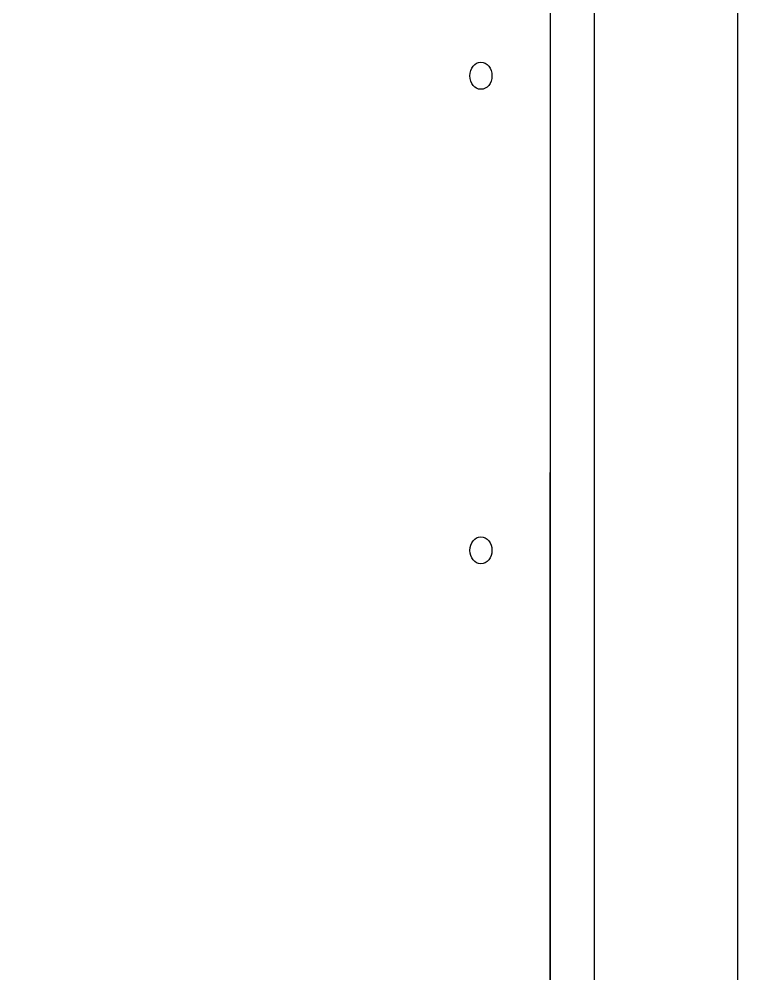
# Model space of a CAD drawing. Extents: x -1140 to 5605, y -816 to 2382.
# Drawn here: x 4509.4 to 4596.3, y 185.2 to 297.1 of the extents above; entities that cross this region are included whole.
import ezdxf

# ---------------------------------------------------------------- set-up
doc = ezdxf.new("R2010")
doc.units = 0
doc.header["$MEASUREMENT"] = 0
doc.layers.add('G-ANNO-TTLB', color=7, linetype='Continuous', lineweight=0)
doc.layers.add('wall scratch', color=7, linetype='Continuous', lineweight=0)

# ---------------------------------------------------------------- blocks, each defined once
blk = doc.blocks.new('Block_37')
at = {"layer": 'wall scratch', "color": 18, "lineweight": 25, "true_color": 0x000000}
for centre in [(4563.56, 290.47), (4563.56, 234.86)]:
    blk.add_ellipse(centre, major_axis=(0, 1.59), ratio=0.812499, dxfattribs=at)

msp = doc.modelspace()

# ---------------------------------------------------------------- hatches: boundary and pattern name
at = {"layer": 'G-ANNO-TTLB', "true_color": 0xff00ff, "transparency": 33554687}
h = msp.add_hatch(color=6, dxfattribs=at)
edge = h.paths.add_edge_path()
edge.add_spline(control_points=[(5285.56, -733.23), (5285.56, -733.23), (2356.04, -733.23), (2356.04, -733.23), (2356.04, -733.23), (2356.04, 1723.77), (2356.04, 1723.77), (2356.04, 1723.77), (5285.56, 1723.77), (5285.56, 1723.77), (5285.56, 1723.77), (5285.56, -733.23), (5285.56, -733.23)], knot_values=[0, 0, 0, 0, 1, 1, 1, 2, 2, 2, 3, 3, 3, 4, 4, 4, 4], degree=3, periodic=0)
edge = h.paths.add_edge_path()
edge.add_spline(control_points=[(2365.04, 1714.77), (2365.04, 1714.77), (2365.04, -724.23), (2365.04, -724.23), (2365.04, -724.23), (5276.56, -724.23), (5276.56, -724.23), (5276.56, -724.23), (5276.56, 1714.77), (5276.56, 1714.77), (5276.56, 1714.77), (2365.04, 1714.77), (2365.04, 1714.77)], knot_values=[0, 0, 0, 0, 1, 1, 1, 2, 2, 2, 3, 3, 3, 4, 4, 4, 4], degree=3, periodic=0)
edge.add_line((2365.04, 1714.77), (2365.04, 1714.77))

# ---------------------------------------------------------------- linework, layer by layer
at = {"layer": 'G-ANNO-TTLB'}
for points in [[(5285.56, -733.23), (5285.56, -733.23), (2356.04, -733.23), (2356.04, -733.23), (2356.04, -733.23), (2356.04, 1723.77), (2356.04, 1723.77), (2356.04, 1723.77), (5285.56, 1723.77), (5285.56, 1723.77), (5285.56, 1723.77), (5285.56, -733.23), (5285.56, -733.23)], [(2365.04, 1714.77), (2365.04, 1714.77), (2365.04, -724.23), (2365.04, -724.23), (2365.04, -724.23), (5276.56, -724.23), (5276.56, -724.23), (5276.56, -724.23), (5276.56, 1714.77), (5276.56, 1714.77), (5276.56, 1714.77), (2365.04, 1714.77), (2365.04, 1714.77)]]:
    msp.add_open_spline(points, degree=3, knots=[0, 0, 0, 0, 1, 1, 1, 2, 2, 2, 3, 3, 3, 4, 4, 4, 4], dxfattribs=at)
at = {"layer": 'wall scratch', "color": 33, "lineweight": 25, "true_color": 0xcc9966}
msp.add_line((4593.69, -109.85), (4593.69, 314.64), dxfattribs=at)
at = {"layer": 'wall scratch', "color": 2, "lineweight": 25, "true_color": 0xffff00}
for p, q in [((4576.89, -119.57), (4576.89, 304.92)), ((4571.68, 301.78), (4571.68, -122.72)), ((4571.68, -122.72), (4571.68, 243.99))]:
    msp.add_line(p, q, dxfattribs=at)

# ---------------------------------------------------------------- block references
at = {"layer": 'wall scratch'}
msp.add_blockref('Block_37', (0, 0), dxfattribs=at)

doc.saveas('drawing.dxf')
